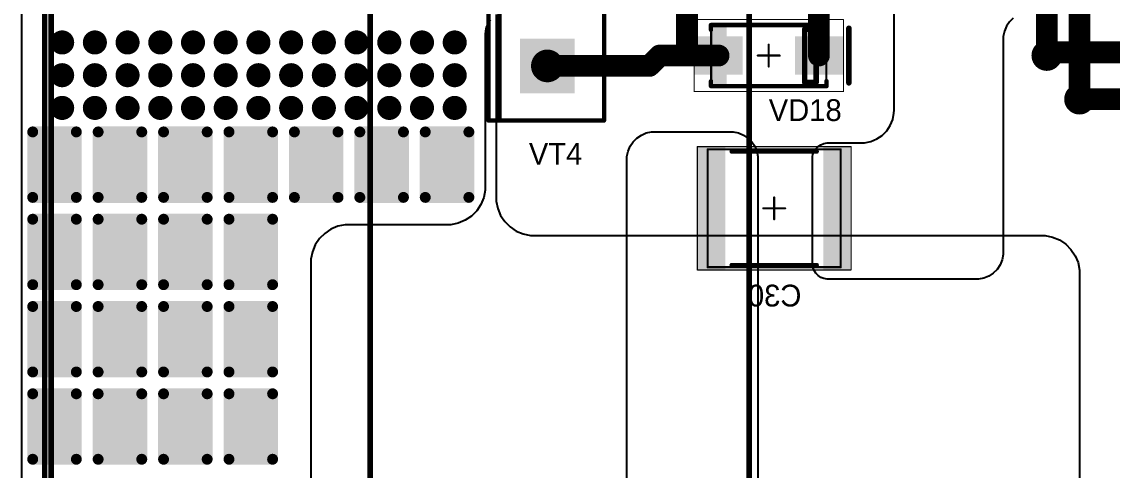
# Model space of a CAD drawing. Header units: millimetres. Extents: x 25 to 183, y 185 to 406.
# Drawn here: x 103.15 to 153.15, y 215.9 to 236.45 of the extents above; entities that cross this region are included whole.
import ezdxf

# ---------------------------------------------------------------- set-up
doc = ezdxf.new("R2010")
doc.units = ezdxf.units.MM
for name, color, linetype in [('BottomLayer', 5, 'Continuous'), ('BottomOverlay', 54, 'Continuous'), ('BottomPaste', 16, 'Continuous'), ('BottomSolder', 6, 'Continuous'), ('Mechanical13', 56, 'Continuous'), ('Mechanical15', 56, 'Continuous'), ('MultiLayer', 9, 'Continuous'), ('PadHoleLayer', 156, 'Continuous'), ('TopLayer', 1, 'Continuous'), ('TopOverlay', 2, 'Continuous'), ('TopPaste', 8, 'Continuous'), ('TopSolder', 216, 'Continuous'), ('ViaHoleLayer', 16, 'Continuous')]:
    doc.layers.add(name, color=color, linetype=linetype)

# ---------------------------------------------------------------- blocks, each defined once
blk = doc.blocks.new('TO_247AC_3PINS_1850')
at = {"layer": 'BottomLayer', "const_width": 1.15}
for points in [[(-0.575, 0, 1), (0.575, 0, 1)], [(4.875, 0, 1), (6.025, 0, 1)]]:
    blk.add_lwpolyline(points, format="xyb", close=True, dxfattribs=at)
at = {"layer": 'BottomLayer'}
blk.add_solid([(-6.6, -1.15), (-4.3, -1.15), (-6.6, 1.15), (-4.3, 1.15)], dxfattribs=at)
at = {"layer": 'BottomSolder', "const_width": 1.252}
for points in [[(-0.626, 0, 1), (0.626, 0, 1)], [(4.824, 0, 1), (6.076, 0, 1)]]:
    blk.add_lwpolyline(points, format="xyb", close=True, dxfattribs=at)
at = {"layer": 'BottomSolder'}
blk.add_solid([(-6.702, -1.252), (-4.198, -1.252), (-6.702, 1.252), (-4.198, 1.252)], dxfattribs=at)
at = {"layer": 'MultiLayer', "const_width": 1.15}
for points in [[(-0.575, 0, 1), (0.575, 0, 1)], [(4.875, 0, 1), (6.025, 0, 1)]]:
    blk.add_lwpolyline(points, format="xyb", close=True, dxfattribs=at)
at = {"layer": 'MultiLayer'}
blk.add_solid([(-6.6, -1.15), (-4.3, -1.15), (-6.6, 1.15), (-4.3, 1.15)], dxfattribs=at)
at = {"layer": 'PadHoleLayer', "const_width": 0.75}
for points in [[(-5.825, 0, 1), (-5.075, 0, 1)], [(-0.375, 0, 1), (0.375, 0, 1)], [(5.075, 0, 1), (5.825, 0, 1)]]:
    blk.add_lwpolyline(points, format="xyb", close=True, dxfattribs=at)
at = {"layer": 'TopLayer', "const_width": 1.15}
for points in [[(-0.575, 0, 1), (0.575, 0, 1)], [(4.875, 0, 1), (6.025, 0, 1)]]:
    blk.add_lwpolyline(points, format="xyb", close=True, dxfattribs=at)
at = {"layer": 'TopLayer'}
blk.add_solid([(-6.6, -1.15), (-4.3, -1.15), (-6.6, 1.15), (-4.3, 1.15)], dxfattribs=at)
at = {"layer": 'TopOverlay'}
for p, q in [((3.075, 5.942), (3.075, 4.942)), ((4.575, 4.942), (4.575, 5.942)), ((3.825, 4.942), (3.825, 5.442)), ((3.075, 4.942), (4.575, 4.942)), ((3.325, 0.492), (3.075, 0.242)), ((3.075, 0.242), (3.075, -0.258)), ((4.575, 0.242), (4.325, 0.492)), ((4.575, -0.258), (4.575, 0.242)), ((3.075, -0.258), (3.325, -0.508)), ((4.325, -0.508), (4.575, -0.258)), ((3.325, -0.508), (4.325, -0.508)), ((3.325, -4.45), (3.075, -4.7)), ((4.325, -4.45), (3.825, -4.45)), ((3.825, -4.45), (3.825, -4.95)), ((4.575, -4.7), (4.325, -4.45)), ((3.075, -4.7), (3.075, -5.2)), ((4.575, -5.2), (4.575, -4.7)), ((3.075, -5.2), (3.325, -5.45)), ((3.325, -5.45), (4.325, -5.45)), ((4.325, -5.45), (4.575, -5.2))]:
    blk.add_line(p, q, dxfattribs=at)
at = {"layer": 'TopOverlay', "const_width": 0.2}
for points in [[(-7.95, 2.7), (-7.95, -2.6)], [(-7.95, 2.7), (7.95, 2.7)], [(7.95, 2.7), (7.95, -2.6)], [(-7.95, 2.2), (7.95, 2.2)], [(-7.95, -2.6), (7.95, -2.6)]]:
    blk.add_lwpolyline(points, dxfattribs=at)
at = {"layer": 'TopOverlay', "const_width": 0.1}
for points in [[(-8, 2.7, 1), (-7.9, 2.7, 1)], [(-8, 2.7, 1), (-7.9, 2.7, 1)], [(7.9, 2.7, 1), (8, 2.7, 1)], [(7.9, 2.7, 1), (8, 2.7, 1)], [(-8, 2.2, 1), (-7.9, 2.2, 1)], [(7.9, 2.2, 1), (8, 2.2, 1)], [(-8, -2.6, 1), (-7.9, -2.6, 1)], [(-8, -2.6, 1), (-7.9, -2.6, 1)], [(7.9, -2.6, 1), (8, -2.6, 1)], [(7.9, -2.6, 1), (8, -2.6, 1)]]:
    blk.add_lwpolyline(points, format="xyb", close=True, dxfattribs=at)
at = {"layer": 'TopSolder', "const_width": 1.252}
for points in [[(-0.626, 0, 1), (0.626, 0, 1)], [(4.824, 0, 1), (6.076, 0, 1)]]:
    blk.add_lwpolyline(points, format="xyb", close=True, dxfattribs=at)
at = {"layer": 'TopSolder'}
blk.add_solid([(-6.702, -1.252), (-4.198, -1.252), (-6.702, 1.252), (-4.198, 1.252)], dxfattribs=at)
blk = doc.blocks.new('HEAT_SINK_C40_058_VE_1864')
at = {"layer": 'TopOverlay', "const_width": 0.254}
blk.add_lwpolyline([(-17.25, 2), (-17.25, -56)], dxfattribs=at)
blk = doc.blocks.new('HEAT_SINK_C40_058_VE_1865')
at = {"layer": 'TopOverlay', "const_width": 0.254}
for points in [[(-17.25, -56), (-17.25, 2)], [(-2.625, -56), (-2.625, 2)], [(14.75, -56), (14.75, 2)]]:
    blk.add_lwpolyline(points, dxfattribs=at)
blk = doc.blocks.new('SMD_C_2220_B_1866')
at = {"layer": 'BottomLayer'}
for points in [[(-3.4, 2.7), (-3.4, -2.7), (-2.35, 2.7), (-2.35, -2.7)], [(2.35, 2.7), (2.35, -2.7), (3.4, 2.7), (3.4, -2.7)]]:
    blk.add_solid(points, dxfattribs=at)
at = {"layer": 'BottomOverlay', "const_width": 0.2}
for points in [[(1.95, 2.6), (-1.95, 2.6)], [(1.95, -2.6), (-1.95, -2.6)]]:
    blk.add_lwpolyline(points, dxfattribs=at)
at = {"layer": 'BottomOverlay', "const_width": 0.1}
for points in [[(-2, 2.6, 1), (-1.9, 2.6, 1)], [(1.9, 2.6, 1), (2, 2.6, 1)], [(-2, -2.6, 1), (-1.9, -2.6, 1)], [(1.9, -2.6, 1), (2, -2.6, 1)]]:
    blk.add_lwpolyline(points, format="xyb", close=True, dxfattribs=at)
at = {"layer": 'BottomPaste'}
for points in [[(-3.4, 2.7), (-3.4, -2.7), (-2.35, 2.7), (-2.35, -2.7)], [(2.35, 2.7), (2.35, -2.7), (3.4, 2.7), (3.4, -2.7)]]:
    blk.add_solid(points, dxfattribs=at)
at = {"layer": 'BottomSolder'}
for points in [[(-3.502, 2.802), (-3.502, -2.802), (-2.248, 2.802), (-2.248, -2.802)], [(2.248, 2.802), (2.248, -2.802), (3.502, 2.802), (3.502, -2.802)]]:
    blk.add_solid(points, dxfattribs=at)
at = {"layer": 'Mechanical13', "const_width": 0.1}
for points in [[(-3.05, 2.7), (-3.05, -2.7)], [(3.05, 2.7), (-3.05, 2.7)], [(3.05, 2.7), (3.05, -2.7)], [(3.05, -2.7), (-3.05, -2.7)]]:
    blk.add_lwpolyline(points, dxfattribs=at)
at = {"layer": 'Mechanical13', "const_width": 0.05}
for points in [[(-3.075, 2.7, 1), (-3.025, 2.7, 1)], [(-3.075, 2.7, 1), (-3.025, 2.7, 1)], [(3.025, 2.7, 1), (3.075, 2.7, 1)], [(3.025, 2.7, 1), (3.075, 2.7, 1)], [(-3.075, -2.7, 1), (-3.025, -2.7, 1)], [(-3.075, -2.7, 1), (-3.025, -2.7, 1)], [(3.025, -2.7, 1), (3.075, -2.7, 1)], [(3.025, -2.7, 1), (3.075, -2.7, 1)]]:
    blk.add_lwpolyline(points, format="xyb", close=True, dxfattribs=at)
at = {"layer": 'Mechanical15'}
for points, const_width in [([(-3.525, 2.825), (-3.525, -2.825)], 0.05), ([(3.525, 2.825), (-3.525, 2.825)], 0.05), ([(3.525, 2.825), (3.525, -2.825)], 0.05), ([(0, 0.5), (0, -0.5)], 0.1), ([(0.5, 0), (-0.5, 0)], 0.1), ([(3.525, -2.825), (-3.525, -2.825)], 0.05)]:
    blk.add_lwpolyline(points, dxfattribs=dict(at, const_width=const_width))
for points, const_width in [([(-3.537, 2.825, 1), (-3.512, 2.825, 1)], 0.025), ([(-3.537, 2.825, 1), (-3.512, 2.825, 1)], 0.025), ([(3.512, 2.825, 1), (3.537, 2.825, 1)], 0.025), ([(3.512, 2.825, 1), (3.537, 2.825, 1)], 0.025), ([(-0.025, 0.5, 1), (0.025, 0.5, 1)], 0.05), ([(-0.525, 0, 1), (-0.475, 0, 1)], 0.05), ([(0.475, 0, 1), (0.525, 0, 1)], 0.05), ([(-0.025, -0.5, 1), (0.025, -0.5, 1)], 0.05), ([(-3.537, -2.825, 1), (-3.512, -2.825, 1)], 0.025), ([(-3.537, -2.825, 1), (-3.512, -2.825, 1)], 0.025), ([(3.512, -2.825, 1), (3.537, -2.825, 1)], 0.025), ([(3.512, -2.825, 1), (3.537, -2.825, 1)], 0.025)]:
    blk.add_lwpolyline(points, format="xyb", close=True, dxfattribs=dict(at, const_width=const_width))
blk = doc.blocks.new('DO_214AC_1942')
at = {"layer": 'Mechanical13'}
for points, const_width in [([(-2.64, 1.395), (2.64, 1.395)], 0.1), ([(-2.64, -1.395), (-2.64, 1.395)], 0.1), ([(1.65, -1.225), (1.65, 1.2)], 0.254), ([(1.65, 1.2), (2.175, 1.2)], 0.254), ([(2.175, -1.225), (2.175, 1.2)], 0.254), ([(2.64, -1.395), (2.64, 1.395)], 0.1), ([(-2.64, -1.395), (2.64, -1.395)], 0.1), ([(1.65, -1.225), (2.175, -1.225)], 0.254)]:
    blk.add_lwpolyline(points, dxfattribs=dict(at, const_width=const_width))
for points, const_width in [([(-2.665, 1.395, 1), (-2.615, 1.395, 1)], 0.05), ([(-2.665, 1.395, 1), (-2.615, 1.395, 1)], 0.05), ([(1.586, 1.2, 1), (1.713, 1.2, 1)], 0.127), ([(1.586, 1.2, 1), (1.713, 1.2, 1)], 0.127), ([(2.111, 1.2, 1), (2.238, 1.2, 1)], 0.127), ([(2.111, 1.2, 1), (2.238, 1.2, 1)], 0.127), ([(2.615, 1.395, 1), (2.665, 1.395, 1)], 0.05), ([(2.615, 1.395, 1), (2.665, 1.395, 1)], 0.05), ([(-2.665, -1.395, 1), (-2.615, -1.395, 1)], 0.05), ([(-2.665, -1.395, 1), (-2.615, -1.395, 1)], 0.05), ([(1.586, -1.225, 1), (1.713, -1.225, 1)], 0.127), ([(1.586, -1.225, 1), (1.713, -1.225, 1)], 0.127), ([(2.111, -1.225, 1), (2.238, -1.225, 1)], 0.127), ([(2.111, -1.225, 1), (2.238, -1.225, 1)], 0.127), ([(2.615, -1.395, 1), (2.665, -1.395, 1)], 0.05), ([(2.615, -1.395, 1), (2.665, -1.395, 1)], 0.05)]:
    blk.add_lwpolyline(points, format="xyb", close=True, dxfattribs=dict(at, const_width=const_width))
blk.add_solid([(-2.64, -1.395), (-1.93, -1.395), (-2.64, 1.395), (-1.93, 1.395)], dxfattribs=at)
at = {"layer": 'Mechanical15'}
for points, const_width in [([(-3.425, 1.65), (3.425, 1.65)], 0.05), ([(-3.425, -1.65), (-3.425, 1.65)], 0.05), ([(3.425, -1.65), (3.425, 1.65)], 0.05), ([(0, -0.5), (0, 0.5)], 0.1), ([(-0.5, 0), (0.5, 0)], 0.1), ([(-3.425, -1.65), (3.425, -1.65)], 0.05)]:
    blk.add_lwpolyline(points, dxfattribs=dict(at, const_width=const_width))
for points, const_width in [([(-3.437, 1.65, 1), (-3.413, 1.65, 1)], 0.025), ([(-3.437, 1.65, 1), (-3.413, 1.65, 1)], 0.025), ([(3.413, 1.65, 1), (3.437, 1.65, 1)], 0.025), ([(3.413, 1.65, 1), (3.437, 1.65, 1)], 0.025), ([(-0.025, 0.5, 1), (0.025, 0.5, 1)], 0.05), ([(-0.525, 0, 1), (-0.475, 0, 1)], 0.05), ([(0.475, 0, 1), (0.525, 0, 1)], 0.05), ([(-0.025, -0.5, 1), (0.025, -0.5, 1)], 0.05), ([(-3.437, -1.65, 1), (-3.413, -1.65, 1)], 0.025), ([(-3.437, -1.65, 1), (-3.413, -1.65, 1)], 0.025), ([(3.413, -1.65, 1), (3.437, -1.65, 1)], 0.025), ([(3.413, -1.65, 1), (3.437, -1.65, 1)], 0.025)]:
    blk.add_lwpolyline(points, format="xyb", close=True, dxfattribs=dict(at, const_width=const_width))
at = {"layer": 'TopLayer'}
for points in [[(-1.3, -0.775), (-1.3, 0.775), (-3.3, -0.775), (-3.3, 0.775)], [(3.3, -0.775), (3.3, 0.775), (1.3, -0.775), (1.3, 0.775)]]:
    blk.add_solid(points, dxfattribs=at)
at = {"layer": 'TopOverlay'}
for p, q in [((-4.05, 0.006), (-3.542, 0.006)), ((-3.796, 0.26), (-3.796, -0.248))]:
    blk.add_line(p, q, dxfattribs=at)
for points, const_width in [([(-2.65, 1.175), (-2.65, 1.4)], 0.2), ([(-2.65, 1.4), (2.65, 1.4)], 0.2), ([(2.65, 1.175), (2.65, 1.4)], 0.2), ([(3.675, -1.25), (3.675, 1.25)], 0.254), ([(-2.65, -1.4), (-2.65, -1.175)], 0.2), ([(-2.65, -1.4), (2.65, -1.4)], 0.2), ([(2.65, -1.4), (2.65, -1.175)], 0.2)]:
    blk.add_lwpolyline(points, dxfattribs=dict(at, const_width=const_width))
for points, const_width in [([(-2.7, 1.4, 1), (-2.6, 1.4, 1)], 0.1), ([(-2.7, 1.4, 1), (-2.6, 1.4, 1)], 0.1), ([(2.6, 1.4, 1), (2.7, 1.4, 1)], 0.1), ([(2.6, 1.4, 1), (2.7, 1.4, 1)], 0.1), ([(-2.7, 1.175, 1), (-2.6, 1.175, 1)], 0.1), ([(2.6, 1.175, 1), (2.7, 1.175, 1)], 0.1), ([(3.611, 1.25, 1), (3.738, 1.25, 1)], 0.127), ([(-2.7, -1.175, 1), (-2.6, -1.175, 1)], 0.1), ([(-2.7, -1.4, 1), (-2.6, -1.4, 1)], 0.1), ([(-2.7, -1.4, 1), (-2.6, -1.4, 1)], 0.1), ([(2.6, -1.175, 1), (2.7, -1.175, 1)], 0.1), ([(2.6, -1.4, 1), (2.7, -1.4, 1)], 0.1), ([(2.6, -1.4, 1), (2.7, -1.4, 1)], 0.1), ([(3.611, -1.25, 1), (3.738, -1.25, 1)], 0.127)]:
    blk.add_lwpolyline(points, format="xyb", close=True, dxfattribs=dict(at, const_width=const_width))
at = {"layer": 'TopPaste'}
for points in [[(-1.3, -0.775), (-1.3, 0.775), (-3.3, -0.775), (-3.3, 0.775)], [(3.3, -0.775), (3.3, 0.775), (1.3, -0.775), (1.3, 0.775)]]:
    blk.add_solid(points, dxfattribs=at)
at = {"layer": 'TopSolder'}
for points in [[(-1.198, -0.877), (-1.198, 0.877), (-3.402, -0.877), (-3.402, 0.877)], [(3.402, -0.877), (3.402, 0.877), (1.198, -0.877), (1.198, 0.877)]]:
    blk.add_solid(points, dxfattribs=at)

msp = doc.modelspace()

# ---------------------------------------------------------------- linework, layer by layer
at = {"layer": 'BottomLayer'}
for p, q in [((103.15, 234.4), (103.15, 293.4)), ((143.15, 232.4), (143.15, 238.65)), ((124.627, 236.534), (124.518, 236.371)), ((148.607, 236.616), (148.434, 236.442)), ((124.405, 235.998), (124.4, 235.9)), ((124.41, 236.023), (124.405, 235.998)), ((124.443, 236.19), (124.41, 236.023)), ((124.518, 236.371), (124.443, 236.19)), ((148.204, 236.013), (148.156, 235.772)), ((148.298, 236.239), (148.204, 236.013)), ((148.434, 236.442), (148.298, 236.239)), ((124.4, 235.9), (124.4, 235.9)), ((124.4, 235.9), (124.4, 235.9)), ((124.4, 235.9), (124.4, 235.773)), ((124.4, 235.773), (124.4, 228.9)), ((148.156, 235.772), (148.15, 235.65)), ((148.15, 235.65), (148.15, 225.9)), ((103.15, 194.65), (103.15, 234.4)), ((143.086, 231.964), (143.143, 232.253)), ((143.143, 232.253), (143.15, 232.4)), ((142.81, 231.448), (142.973, 231.693)), ((142.973, 231.693), (143.086, 231.964)), ((131.179, 230.947), (131.353, 231.121)), ((131.353, 231.121), (131.558, 231.258)), ((131.558, 231.258), (131.785, 231.352)), ((131.785, 231.352), (132.027, 231.4)), ((132.027, 231.4), (132.15, 231.4)), ((132.15, 231.4), (132.15, 231.4)), ((132.15, 231.4), (135.65, 231.4)), ((135.65, 231.4), (135.773, 231.4)), ((135.773, 231.4), (136.015, 231.352)), ((136.015, 231.352), (136.242, 231.258)), ((136.242, 231.258), (136.447, 231.121)), ((136.447, 231.121), (136.621, 230.947)), ((142.085, 230.964), (142.357, 231.077)), ((142.357, 231.077), (142.602, 231.24)), ((142.602, 231.24), (142.81, 231.448)), ((130.9, 230.273), (130.948, 230.515)), ((130.948, 230.515), (131.042, 230.742)), ((131.042, 230.742), (131.179, 230.947)), ((136.621, 230.947), (136.758, 230.742)), ((136.758, 230.742), (136.852, 230.515)), ((136.852, 230.515), (136.9, 230.273)), ((139.428, 230.368), (139.485, 230.505)), ((139.485, 230.505), (139.567, 230.628)), ((139.567, 230.628), (139.671, 230.733)), ((139.671, 230.733), (139.794, 230.815)), ((139.794, 230.815), (139.931, 230.871)), ((139.931, 230.871), (140.076, 230.9)), ((140.076, 230.9), (140.15, 230.9)), ((140.15, 230.9), (141.524, 230.9)), ((141.524, 230.9), (141.524, 230.9)), ((141.524, 230.9), (141.65, 230.9)), ((141.65, 230.9), (141.797, 230.907)), ((141.65, 230.9), (141.65, 230.9)), ((141.797, 230.907), (142.085, 230.964)), ((130.9, 230.15), (130.9, 230.273)), ((130.9, 207.9), (130.9, 230.15)), ((136.9, 230.273), (136.9, 230.15)), ((136.9, 230.15), (136.9, 230.15)), ((136.9, 230.15), (136.9, 230.15)), ((136.9, 230.15), (136.9, 202.15)), ((139.4, 230.149), (139.404, 230.201)), ((139.4, 230.022), (139.4, 230.149)), ((139.4, 225.4), (139.4, 230.022)), ((139.404, 230.201), (139.41, 230.273)), ((139.41, 230.273), (139.428, 230.368)), ((124.4, 228.728), (124.333, 228.39)), ((124.4, 228.9), (124.4, 228.728)), ((124.201, 228.071), (124.009, 227.784)), ((124.333, 228.39), (124.201, 228.071)), ((123.766, 227.541), (123.479, 227.349)), ((124.009, 227.784), (123.766, 227.541)), ((117.642, 227.075), (117.325, 226.943)), ((117.978, 227.142), (117.642, 227.075)), ((118.15, 227.15), (117.978, 227.142)), ((122.65, 227.15), (118.15, 227.15)), ((122.822, 227.15), (122.65, 227.15)), ((122.65, 227.15), (122.65, 227.15)), ((122.65, 227.15), (122.65, 227.15)), ((123.16, 227.217), (122.822, 227.15)), ((123.479, 227.349), (123.16, 227.217)), ((116.797, 226.51), (116.607, 226.225)), ((117.04, 226.753), (116.797, 226.51)), ((117.325, 226.943), (117.04, 226.753)), ((116.607, 226.225), (116.475, 225.908)), ((116.408, 225.572), (116.4, 225.4)), ((116.475, 225.908), (116.408, 225.572)), ((148.101, 225.535), (148.007, 225.307)), ((148.149, 225.776), (148.101, 225.535)), ((148.15, 225.9), (148.149, 225.899)), ((148.149, 225.899), (148.149, 225.776)), ((116.4, 225.4), (116.4, 225.4)), ((116.4, 225.4), (116.4, 225.4)), ((116.4, 225.4), (116.4, 200.9)), ((139.4, 225.326), (139.4, 225.4)), ((139.429, 225.181), (139.4, 225.326)), ((139.485, 225.045), (139.429, 225.181)), ((139.567, 224.922), (139.485, 225.045)), ((147.87, 225.103), (147.696, 224.929)), ((148.007, 225.307), (147.87, 225.103)), ((139.671, 224.817), (139.567, 224.922)), ((139.794, 224.735), (139.671, 224.817)), ((139.931, 224.679), (139.794, 224.735)), ((140.075, 224.65), (139.931, 224.679)), ((140.149, 224.65), (140.075, 224.65)), ((140.15, 224.65), (140.149, 224.65)), ((146.9, 224.65), (140.15, 224.65)), ((147.023, 224.65), (146.9, 224.65)), ((147.264, 224.698), (147.023, 224.65)), ((147.492, 224.792), (147.264, 224.698)), ((147.696, 224.929), (147.492, 224.792))]:
    msp.add_line(p, q, dxfattribs=at)
for points, const_width in [([(104.775, 235.5, 1), (105.225, 235.5, 1)], 0.45), ([(106.275, 235.5, 1), (106.725, 235.5, 1)], 0.45), ([(107.775, 235.5, 1), (108.225, 235.5, 1)], 0.45), ([(109.275, 235.5, 1), (109.725, 235.5, 1)], 0.45), ([(110.775, 235.5, 1), (111.225, 235.5, 1)], 0.45), ([(112.275, 235.5, 1), (112.725, 235.5, 1)], 0.45), ([(113.775, 235.5, 1), (114.225, 235.5, 1)], 0.45), ([(115.275, 235.5, 1), (115.725, 235.5, 1)], 0.45), ([(116.775, 235.5, 1), (117.225, 235.5, 1)], 0.45), ([(118.275, 235.5, 1), (118.725, 235.5, 1)], 0.45), ([(119.775, 235.5, 1), (120.225, 235.5, 1)], 0.45), ([(121.275, 235.5, 1), (121.725, 235.5, 1)], 0.45), ([(122.775, 235.5, 1), (123.225, 235.5, 1)], 0.45), ([(149.85, 234.9, 1), (150.45, 234.9, 1)], 0.6), ([(150.05, 235.05, 1), (150.55, 235.05, 1)], 0.5), ([(150.05, 235.05, 1), (150.55, 235.05, 1)], 0.5), ([(149.9, 234.9, 1), (150.4, 234.9, 1)], 0.5), ([(104.775, 234, 1), (105.225, 234, 1)], 0.45), ([(106.275, 234, 1), (106.725, 234, 1)], 0.45), ([(107.775, 234, 1), (108.225, 234, 1)], 0.45), ([(109.275, 234, 1), (109.725, 234, 1)], 0.45), ([(110.775, 234, 1), (111.225, 234, 1)], 0.45), ([(112.275, 234, 1), (112.725, 234, 1)], 0.45), ([(113.775, 234, 1), (114.225, 234, 1)], 0.45), ([(115.275, 234, 1), (115.725, 234, 1)], 0.45), ([(116.775, 234, 1), (117.225, 234, 1)], 0.45), ([(118.275, 234, 1), (118.725, 234, 1)], 0.45), ([(119.775, 234, 1), (120.225, 234, 1)], 0.45), ([(121.275, 234, 1), (121.725, 234, 1)], 0.45), ([(122.775, 234, 1), (123.225, 234, 1)], 0.45), ([(151.35, 232.9, 1), (151.95, 232.9, 1)], 0.6), ([(151.4, 232.9, 1), (151.9, 232.9, 1)], 0.5), ([(104.775, 232.5, 1), (105.225, 232.5, 1)], 0.45), ([(106.275, 232.5, 1), (106.725, 232.5, 1)], 0.45), ([(107.775, 232.5, 1), (108.225, 232.5, 1)], 0.45), ([(109.275, 232.5, 1), (109.725, 232.5, 1)], 0.45), ([(110.775, 232.5, 1), (111.225, 232.5, 1)], 0.45), ([(112.275, 232.5, 1), (112.725, 232.5, 1)], 0.45), ([(113.775, 232.5, 1), (114.225, 232.5, 1)], 0.45), ([(115.275, 232.5, 1), (115.725, 232.5, 1)], 0.45), ([(116.775, 232.5, 1), (117.225, 232.5, 1)], 0.45), ([(118.275, 232.5, 1), (118.725, 232.5, 1)], 0.45), ([(119.775, 232.5, 1), (120.225, 232.5, 1)], 0.45), ([(121.275, 232.5, 1), (121.725, 232.5, 1)], 0.45), ([(122.775, 232.5, 1), (123.225, 232.5, 1)], 0.45)]:
    msp.add_lwpolyline(points, format="xyb", close=True, dxfattribs=dict(at, const_width=const_width))
at = {"layer": 'BottomLayer', "const_width": 1}
for points in [[(150.15, 234.9), (150.3, 235.05)], [(150.3, 235.05), (165.4, 235.05)], [(151.65, 232.9), (158.65, 232.9)]]:
    msp.add_lwpolyline(points, dxfattribs=at)
at = {"layer": 'BottomSolder'}
for points, const_width in [([(104.724, 235.5, 1), (105.276, 235.5, 1)], 0.552), ([(106.224, 235.5, 1), (106.776, 235.5, 1)], 0.552), ([(107.724, 235.5, 1), (108.276, 235.5, 1)], 0.552), ([(109.224, 235.5, 1), (109.776, 235.5, 1)], 0.552), ([(110.724, 235.5, 1), (111.276, 235.5, 1)], 0.552), ([(112.224, 235.5, 1), (112.776, 235.5, 1)], 0.552), ([(113.724, 235.5, 1), (114.276, 235.5, 1)], 0.552), ([(115.224, 235.5, 1), (115.776, 235.5, 1)], 0.552), ([(116.724, 235.5, 1), (117.276, 235.5, 1)], 0.552), ([(118.224, 235.5, 1), (118.776, 235.5, 1)], 0.552), ([(119.724, 235.5, 1), (120.276, 235.5, 1)], 0.552), ([(121.224, 235.5, 1), (121.776, 235.5, 1)], 0.552), ([(122.724, 235.5, 1), (123.276, 235.5, 1)], 0.552), ([(149.799, 234.9, 1), (150.501, 234.9, 1)], 0.702), ([(104.724, 234, 1), (105.276, 234, 1)], 0.552), ([(106.224, 234, 1), (106.776, 234, 1)], 0.552), ([(107.724, 234, 1), (108.276, 234, 1)], 0.552), ([(109.224, 234, 1), (109.776, 234, 1)], 0.552), ([(110.724, 234, 1), (111.276, 234, 1)], 0.552), ([(112.224, 234, 1), (112.776, 234, 1)], 0.552), ([(113.724, 234, 1), (114.276, 234, 1)], 0.552), ([(115.224, 234, 1), (115.776, 234, 1)], 0.552), ([(116.724, 234, 1), (117.276, 234, 1)], 0.552), ([(118.224, 234, 1), (118.776, 234, 1)], 0.552), ([(119.724, 234, 1), (120.276, 234, 1)], 0.552), ([(121.224, 234, 1), (121.776, 234, 1)], 0.552), ([(122.724, 234, 1), (123.276, 234, 1)], 0.552), ([(151.299, 232.9, 1), (152.001, 232.9, 1)], 0.702), ([(104.724, 232.5, 1), (105.276, 232.5, 1)], 0.552), ([(106.224, 232.5, 1), (106.776, 232.5, 1)], 0.552), ([(107.724, 232.5, 1), (108.276, 232.5, 1)], 0.552), ([(109.224, 232.5, 1), (109.776, 232.5, 1)], 0.552), ([(110.724, 232.5, 1), (111.276, 232.5, 1)], 0.552), ([(112.224, 232.5, 1), (112.776, 232.5, 1)], 0.552), ([(113.724, 232.5, 1), (114.276, 232.5, 1)], 0.552), ([(115.224, 232.5, 1), (115.776, 232.5, 1)], 0.552), ([(116.724, 232.5, 1), (117.276, 232.5, 1)], 0.552), ([(118.224, 232.5, 1), (118.776, 232.5, 1)], 0.552), ([(119.724, 232.5, 1), (120.276, 232.5, 1)], 0.552), ([(121.224, 232.5, 1), (121.776, 232.5, 1)], 0.552), ([(122.724, 232.5, 1), (123.276, 232.5, 1)], 0.552), ([(103.525, 231.4, 1), (103.775, 231.4, 1)], 0.25), ([(105.525, 231.4, 1), (105.775, 231.4, 1)], 0.25), ([(106.525, 231.4, 1), (106.775, 231.4, 1)], 0.25), ([(108.525, 231.4, 1), (108.775, 231.4, 1)], 0.25), ([(109.525, 231.4, 1), (109.775, 231.4, 1)], 0.25), ([(111.525, 231.4, 1), (111.775, 231.4, 1)], 0.25), ([(112.525, 231.4, 1), (112.775, 231.4, 1)], 0.25), ([(114.525, 231.4, 1), (114.775, 231.4, 1)], 0.25), ([(115.525, 231.4, 1), (115.775, 231.4, 1)], 0.25), ([(117.525, 231.4, 1), (117.775, 231.4, 1)], 0.25), ([(118.525, 231.4, 1), (118.775, 231.4, 1)], 0.25), ([(120.525, 231.4, 1), (120.775, 231.4, 1)], 0.25), ([(121.525, 231.4, 1), (121.775, 231.4, 1)], 0.25), ([(123.525, 231.4, 1), (123.775, 231.4, 1)], 0.25), ([(103.525, 228.4, 1), (103.775, 228.4, 1)], 0.25), ([(105.525, 228.4, 1), (105.775, 228.4, 1)], 0.25), ([(106.525, 228.4, 1), (106.775, 228.4, 1)], 0.25), ([(108.525, 228.4, 1), (108.775, 228.4, 1)], 0.25), ([(109.525, 228.4, 1), (109.775, 228.4, 1)], 0.25), ([(111.525, 228.4, 1), (111.775, 228.4, 1)], 0.25), ([(112.525, 228.4, 1), (112.775, 228.4, 1)], 0.25), ([(114.525, 228.4, 1), (114.775, 228.4, 1)], 0.25), ([(115.525, 228.4, 1), (115.775, 228.4, 1)], 0.25), ([(117.525, 228.4, 1), (117.775, 228.4, 1)], 0.25), ([(118.525, 228.4, 1), (118.775, 228.4, 1)], 0.25), ([(120.525, 228.4, 1), (120.775, 228.4, 1)], 0.25), ([(121.525, 228.4, 1), (121.775, 228.4, 1)], 0.25), ([(123.525, 228.4, 1), (123.775, 228.4, 1)], 0.25), ([(103.525, 227.4, 1), (103.775, 227.4, 1)], 0.25), ([(105.525, 227.4, 1), (105.775, 227.4, 1)], 0.25), ([(106.525, 227.4, 1), (106.775, 227.4, 1)], 0.25), ([(108.525, 227.4, 1), (108.775, 227.4, 1)], 0.25), ([(109.525, 227.4, 1), (109.775, 227.4, 1)], 0.25), ([(111.525, 227.4, 1), (111.775, 227.4, 1)], 0.25), ([(112.525, 227.4, 1), (112.775, 227.4, 1)], 0.25), ([(114.525, 227.4, 1), (114.775, 227.4, 1)], 0.25), ([(103.525, 224.4, 1), (103.775, 224.4, 1)], 0.25), ([(105.525, 224.4, 1), (105.775, 224.4, 1)], 0.25), ([(106.525, 224.4, 1), (106.775, 224.4, 1)], 0.25), ([(108.525, 224.4, 1), (108.775, 224.4, 1)], 0.25), ([(109.525, 224.4, 1), (109.775, 224.4, 1)], 0.25), ([(111.525, 224.4, 1), (111.775, 224.4, 1)], 0.25), ([(112.525, 224.4, 1), (112.775, 224.4, 1)], 0.25), ([(114.525, 224.4, 1), (114.775, 224.4, 1)], 0.25), ([(103.525, 223.4, 1), (103.775, 223.4, 1)], 0.25), ([(105.525, 223.4, 1), (105.775, 223.4, 1)], 0.25), ([(106.525, 223.4, 1), (106.775, 223.4, 1)], 0.25), ([(108.525, 223.4, 1), (108.775, 223.4, 1)], 0.25), ([(109.525, 223.4, 1), (109.775, 223.4, 1)], 0.25), ([(111.525, 223.4, 1), (111.775, 223.4, 1)], 0.25), ([(112.525, 223.4, 1), (112.775, 223.4, 1)], 0.25), ([(114.525, 223.4, 1), (114.775, 223.4, 1)], 0.25), ([(103.525, 220.4, 1), (103.775, 220.4, 1)], 0.25), ([(105.525, 220.4, 1), (105.775, 220.4, 1)], 0.25), ([(106.525, 220.4, 1), (106.775, 220.4, 1)], 0.25), ([(108.525, 220.4, 1), (108.775, 220.4, 1)], 0.25), ([(109.525, 220.4, 1), (109.775, 220.4, 1)], 0.25), ([(111.525, 220.4, 1), (111.775, 220.4, 1)], 0.25), ([(112.525, 220.4, 1), (112.775, 220.4, 1)], 0.25), ([(114.525, 220.4, 1), (114.775, 220.4, 1)], 0.25), ([(103.525, 219.4, 1), (103.775, 219.4, 1)], 0.25), ([(105.525, 219.4, 1), (105.775, 219.4, 1)], 0.25), ([(106.525, 219.4, 1), (106.775, 219.4, 1)], 0.25), ([(108.525, 219.4, 1), (108.775, 219.4, 1)], 0.25), ([(109.525, 219.4, 1), (109.775, 219.4, 1)], 0.25), ([(111.525, 219.4, 1), (111.775, 219.4, 1)], 0.25), ([(112.525, 219.4, 1), (112.775, 219.4, 1)], 0.25), ([(114.525, 219.4, 1), (114.775, 219.4, 1)], 0.25), ([(103.525, 216.4, 1), (103.775, 216.4, 1)], 0.25), ([(105.525, 216.4, 1), (105.775, 216.4, 1)], 0.25), ([(106.525, 216.4, 1), (106.775, 216.4, 1)], 0.25), ([(108.525, 216.4, 1), (108.775, 216.4, 1)], 0.25), ([(109.525, 216.4, 1), (109.775, 216.4, 1)], 0.25), ([(111.525, 216.4, 1), (111.775, 216.4, 1)], 0.25), ([(112.525, 216.4, 1), (112.775, 216.4, 1)], 0.25), ([(114.525, 216.4, 1), (114.775, 216.4, 1)], 0.25)]:
    msp.add_lwpolyline(points, format="xyb", close=True, dxfattribs=dict(at, const_width=const_width))
for points in [[(105.65, 228.15), (105.65, 231.65), (103.65, 228.15), (103.65, 231.65)], [(108.65, 228.15), (108.65, 231.65), (106.65, 228.15), (106.65, 231.65)], [(111.65, 228.15), (111.65, 231.65), (109.65, 228.15), (109.65, 231.65)], [(114.65, 228.15), (114.65, 231.65), (112.65, 228.15), (112.65, 231.65)], [(117.65, 228.15), (117.65, 231.65), (115.65, 228.15), (115.65, 231.65)], [(120.65, 228.15), (120.65, 231.65), (118.65, 228.15), (118.65, 231.65)], [(123.65, 228.15), (123.65, 231.65), (121.65, 228.15), (121.65, 231.65)], [(105.9, 228.4), (105.9, 231.4), (103.4, 228.4), (103.4, 231.4)], [(108.9, 228.4), (108.9, 231.4), (106.4, 228.4), (106.4, 231.4)], [(111.9, 228.4), (111.9, 231.4), (109.4, 228.4), (109.4, 231.4)], [(114.9, 228.4), (114.9, 231.4), (112.4, 228.4), (112.4, 231.4)], [(117.9, 228.4), (117.9, 231.4), (115.4, 228.4), (115.4, 231.4)], [(120.9, 228.4), (120.9, 231.4), (118.4, 228.4), (118.4, 231.4)], [(123.9, 228.4), (123.9, 231.4), (121.4, 228.4), (121.4, 231.4)], [(105.65, 224.15), (105.65, 227.65), (103.65, 224.15), (103.65, 227.65)], [(108.65, 224.15), (108.65, 227.65), (106.65, 224.15), (106.65, 227.65)], [(111.65, 224.15), (111.65, 227.65), (109.65, 224.15), (109.65, 227.65)], [(114.65, 224.15), (114.65, 227.65), (112.65, 224.15), (112.65, 227.65)], [(105.9, 224.4), (105.9, 227.4), (103.4, 224.4), (103.4, 227.4)], [(108.9, 224.4), (108.9, 227.4), (106.4, 224.4), (106.4, 227.4)], [(111.9, 224.4), (111.9, 227.4), (109.4, 224.4), (109.4, 227.4)], [(114.9, 224.4), (114.9, 227.4), (112.4, 224.4), (112.4, 227.4)], [(105.65, 220.15), (105.65, 223.65), (103.65, 220.15), (103.65, 223.65)], [(108.65, 220.15), (108.65, 223.65), (106.65, 220.15), (106.65, 223.65)], [(111.65, 220.15), (111.65, 223.65), (109.65, 220.15), (109.65, 223.65)], [(114.65, 220.15), (114.65, 223.65), (112.65, 220.15), (112.65, 223.65)], [(105.9, 220.4), (105.9, 223.4), (103.4, 220.4), (103.4, 223.4)], [(108.9, 220.4), (108.9, 223.4), (106.4, 220.4), (106.4, 223.4)], [(111.9, 220.4), (111.9, 223.4), (109.4, 220.4), (109.4, 223.4)], [(114.9, 220.4), (114.9, 223.4), (112.4, 220.4), (112.4, 223.4)], [(105.65, 216.15), (105.65, 219.65), (103.65, 216.15), (103.65, 219.65)], [(108.65, 216.15), (108.65, 219.65), (106.65, 216.15), (106.65, 219.65)], [(111.65, 216.15), (111.65, 219.65), (109.65, 216.15), (109.65, 219.65)], [(114.65, 216.15), (114.65, 219.65), (112.65, 216.15), (112.65, 219.65)], [(105.9, 216.4), (105.9, 219.4), (103.4, 216.4), (103.4, 219.4)], [(108.9, 216.4), (108.9, 219.4), (106.4, 216.4), (106.4, 219.4)], [(111.9, 216.4), (111.9, 219.4), (109.4, 216.4), (109.4, 219.4)], [(114.9, 216.4), (114.9, 219.4), (112.4, 216.4), (112.4, 219.4)]]:
    msp.add_solid(points, dxfattribs=at)
at = {"layer": 'MultiLayer'}
for points, const_width in [([(104.775, 235.5, 1), (105.225, 235.5, 1)], 0.45), ([(106.275, 235.5, 1), (106.725, 235.5, 1)], 0.45), ([(107.775, 235.5, 1), (108.225, 235.5, 1)], 0.45), ([(109.275, 235.5, 1), (109.725, 235.5, 1)], 0.45), ([(110.775, 235.5, 1), (111.225, 235.5, 1)], 0.45), ([(112.275, 235.5, 1), (112.725, 235.5, 1)], 0.45), ([(113.775, 235.5, 1), (114.225, 235.5, 1)], 0.45), ([(115.275, 235.5, 1), (115.725, 235.5, 1)], 0.45), ([(116.775, 235.5, 1), (117.225, 235.5, 1)], 0.45), ([(118.275, 235.5, 1), (118.725, 235.5, 1)], 0.45), ([(119.775, 235.5, 1), (120.225, 235.5, 1)], 0.45), ([(121.275, 235.5, 1), (121.725, 235.5, 1)], 0.45), ([(122.775, 235.5, 1), (123.225, 235.5, 1)], 0.45), ([(149.85, 234.9, 1), (150.45, 234.9, 1)], 0.6), ([(104.775, 234, 1), (105.225, 234, 1)], 0.45), ([(106.275, 234, 1), (106.725, 234, 1)], 0.45), ([(107.775, 234, 1), (108.225, 234, 1)], 0.45), ([(109.275, 234, 1), (109.725, 234, 1)], 0.45), ([(110.775, 234, 1), (111.225, 234, 1)], 0.45), ([(112.275, 234, 1), (112.725, 234, 1)], 0.45), ([(113.775, 234, 1), (114.225, 234, 1)], 0.45), ([(115.275, 234, 1), (115.725, 234, 1)], 0.45), ([(116.775, 234, 1), (117.225, 234, 1)], 0.45), ([(118.275, 234, 1), (118.725, 234, 1)], 0.45), ([(119.775, 234, 1), (120.225, 234, 1)], 0.45), ([(121.275, 234, 1), (121.725, 234, 1)], 0.45), ([(122.775, 234, 1), (123.225, 234, 1)], 0.45), ([(151.35, 232.9, 1), (151.95, 232.9, 1)], 0.6), ([(104.775, 232.5, 1), (105.225, 232.5, 1)], 0.45), ([(106.275, 232.5, 1), (106.725, 232.5, 1)], 0.45), ([(107.775, 232.5, 1), (108.225, 232.5, 1)], 0.45), ([(109.275, 232.5, 1), (109.725, 232.5, 1)], 0.45), ([(110.775, 232.5, 1), (111.225, 232.5, 1)], 0.45), ([(112.275, 232.5, 1), (112.725, 232.5, 1)], 0.45), ([(113.775, 232.5, 1), (114.225, 232.5, 1)], 0.45), ([(115.275, 232.5, 1), (115.725, 232.5, 1)], 0.45), ([(116.775, 232.5, 1), (117.225, 232.5, 1)], 0.45), ([(118.275, 232.5, 1), (118.725, 232.5, 1)], 0.45), ([(119.775, 232.5, 1), (120.225, 232.5, 1)], 0.45), ([(121.275, 232.5, 1), (121.725, 232.5, 1)], 0.45), ([(122.775, 232.5, 1), (123.225, 232.5, 1)], 0.45)]:
    msp.add_lwpolyline(points, format="xyb", close=True, dxfattribs=dict(at, const_width=const_width))
at = {"layer": 'TopLayer'}
for p, q in [((103.15, 209.9), (103.15, 252.65)), ((124.9, 236.775), (124.9, 236.4)), ((124.9, 236.4), (124.9, 236.4)), ((124.9, 236.4), (124.9, 228.4)), ((124.9, 228.4), (124.908, 228.228)), ((124.908, 228.228), (124.975, 227.892)), ((124.975, 227.892), (125.107, 227.575)), ((125.107, 227.575), (125.297, 227.29)), ((125.297, 227.29), (125.54, 227.047)), ((125.54, 227.047), (125.825, 226.857)), ((125.825, 226.857), (126.142, 226.725)), ((126.142, 226.725), (126.478, 226.658)), ((126.478, 226.658), (126.65, 226.65)), ((126.65, 226.65), (149.9, 226.65)), ((149.9, 226.65), (150.072, 226.65)), ((150.072, 226.65), (150.41, 226.583)), ((150.41, 226.583), (150.729, 226.451)), ((150.729, 226.451), (151.016, 226.259)), ((151.016, 226.259), (151.259, 226.016)), ((151.259, 226.016), (151.451, 225.729)), ((151.451, 225.729), (151.583, 225.41)), ((151.583, 225.41), (151.65, 225.072)), ((151.65, 225.072), (151.65, 224.9)), ((151.65, 224.9), (151.65, 224.9)), ((151.65, 224.9), (151.65, 224.9)), ((151.65, 224.9), (151.65, 208.4))]:
    msp.add_line(p, q, dxfattribs=at)
at = {"layer": 'TopLayer', "const_width": 1}
for points in [[(151.65, 232.9), (151.65, 243.9)], [(150.15, 234.9), (150.15, 242.9)], [(133.65, 234.9), (133.65, 237.65)], [(139.7, 234.9), (139.7, 237.85)], [(131.925, 234.425), (132.4, 234.9)], [(132.4, 234.9), (133.65, 234.9)], [(133.65, 234.9), (135.1, 234.9)], [(127.25, 234.425), (131.925, 234.425)]]:
    msp.add_lwpolyline(points, dxfattribs=at)
at = {"layer": 'TopLayer'}
for points, const_width in [([(104.775, 235.5, 1), (105.225, 235.5, 1)], 0.45), ([(106.275, 235.5, 1), (106.725, 235.5, 1)], 0.45), ([(107.775, 235.5, 1), (108.225, 235.5, 1)], 0.45), ([(109.275, 235.5, 1), (109.725, 235.5, 1)], 0.45), ([(110.775, 235.5, 1), (111.225, 235.5, 1)], 0.45), ([(112.275, 235.5, 1), (112.725, 235.5, 1)], 0.45), ([(113.775, 235.5, 1), (114.225, 235.5, 1)], 0.45), ([(115.275, 235.5, 1), (115.725, 235.5, 1)], 0.45), ([(116.775, 235.5, 1), (117.225, 235.5, 1)], 0.45), ([(118.275, 235.5, 1), (118.725, 235.5, 1)], 0.45), ([(119.775, 235.5, 1), (120.225, 235.5, 1)], 0.45), ([(121.275, 235.5, 1), (121.725, 235.5, 1)], 0.45), ([(122.775, 235.5, 1), (123.225, 235.5, 1)], 0.45), ([(149.85, 234.9, 1), (150.45, 234.9, 1)], 0.6), ([(132.15, 234.9, 1), (132.65, 234.9, 1)], 0.5), ([(132.15, 234.9, 1), (132.65, 234.9, 1)], 0.5), ([(133.4, 234.9, 1), (133.9, 234.9, 1)], 0.5), ([(133.4, 234.9, 1), (133.9, 234.9, 1)], 0.5), ([(133.4, 234.9, 1), (133.9, 234.9, 1)], 0.5), ([(134.85, 234.9, 1), (135.35, 234.9, 1)], 0.5), ([(139.45, 234.9, 1), (139.95, 234.9, 1)], 0.5), ([(149.9, 234.9, 1), (150.4, 234.9, 1)], 0.5), ([(127, 234.425, 1), (127.5, 234.425, 1)], 0.5), ([(131.675, 234.425, 1), (132.175, 234.425, 1)], 0.5), ([(131.675, 234.425, 1), (132.175, 234.425, 1)], 0.5), ([(104.775, 234, 1), (105.225, 234, 1)], 0.45), ([(106.275, 234, 1), (106.725, 234, 1)], 0.45), ([(107.775, 234, 1), (108.225, 234, 1)], 0.45), ([(109.275, 234, 1), (109.725, 234, 1)], 0.45), ([(110.775, 234, 1), (111.225, 234, 1)], 0.45), ([(112.275, 234, 1), (112.725, 234, 1)], 0.45), ([(113.775, 234, 1), (114.225, 234, 1)], 0.45), ([(115.275, 234, 1), (115.725, 234, 1)], 0.45), ([(116.775, 234, 1), (117.225, 234, 1)], 0.45), ([(118.275, 234, 1), (118.725, 234, 1)], 0.45), ([(119.775, 234, 1), (120.225, 234, 1)], 0.45), ([(121.275, 234, 1), (121.725, 234, 1)], 0.45), ([(122.775, 234, 1), (123.225, 234, 1)], 0.45), ([(151.35, 232.9, 1), (151.95, 232.9, 1)], 0.6), ([(151.4, 232.9, 1), (151.9, 232.9, 1)], 0.5), ([(104.775, 232.5, 1), (105.225, 232.5, 1)], 0.45), ([(106.275, 232.5, 1), (106.725, 232.5, 1)], 0.45), ([(107.775, 232.5, 1), (108.225, 232.5, 1)], 0.45), ([(109.275, 232.5, 1), (109.725, 232.5, 1)], 0.45), ([(110.775, 232.5, 1), (111.225, 232.5, 1)], 0.45), ([(112.275, 232.5, 1), (112.725, 232.5, 1)], 0.45), ([(113.775, 232.5, 1), (114.225, 232.5, 1)], 0.45), ([(115.275, 232.5, 1), (115.725, 232.5, 1)], 0.45), ([(116.775, 232.5, 1), (117.225, 232.5, 1)], 0.45), ([(118.275, 232.5, 1), (118.725, 232.5, 1)], 0.45), ([(119.775, 232.5, 1), (120.225, 232.5, 1)], 0.45), ([(121.275, 232.5, 1), (121.725, 232.5, 1)], 0.45), ([(122.775, 232.5, 1), (123.225, 232.5, 1)], 0.45)]:
    msp.add_lwpolyline(points, format="xyb", close=True, dxfattribs=dict(at, const_width=const_width))
at = {"layer": 'TopSolder'}
for points, const_width in [([(104.724, 235.5, 1), (105.276, 235.5, 1)], 0.552), ([(106.224, 235.5, 1), (106.776, 235.5, 1)], 0.552), ([(107.724, 235.5, 1), (108.276, 235.5, 1)], 0.552), ([(109.224, 235.5, 1), (109.776, 235.5, 1)], 0.552), ([(110.724, 235.5, 1), (111.276, 235.5, 1)], 0.552), ([(112.224, 235.5, 1), (112.776, 235.5, 1)], 0.552), ([(113.724, 235.5, 1), (114.276, 235.5, 1)], 0.552), ([(115.224, 235.5, 1), (115.776, 235.5, 1)], 0.552), ([(116.724, 235.5, 1), (117.276, 235.5, 1)], 0.552), ([(118.224, 235.5, 1), (118.776, 235.5, 1)], 0.552), ([(119.724, 235.5, 1), (120.276, 235.5, 1)], 0.552), ([(121.224, 235.5, 1), (121.776, 235.5, 1)], 0.552), ([(122.724, 235.5, 1), (123.276, 235.5, 1)], 0.552), ([(149.799, 234.9, 1), (150.501, 234.9, 1)], 0.702), ([(104.724, 234, 1), (105.276, 234, 1)], 0.552), ([(106.224, 234, 1), (106.776, 234, 1)], 0.552), ([(107.724, 234, 1), (108.276, 234, 1)], 0.552), ([(109.224, 234, 1), (109.776, 234, 1)], 0.552), ([(110.724, 234, 1), (111.276, 234, 1)], 0.552), ([(112.224, 234, 1), (112.776, 234, 1)], 0.552), ([(113.724, 234, 1), (114.276, 234, 1)], 0.552), ([(115.224, 234, 1), (115.776, 234, 1)], 0.552), ([(116.724, 234, 1), (117.276, 234, 1)], 0.552), ([(118.224, 234, 1), (118.776, 234, 1)], 0.552), ([(119.724, 234, 1), (120.276, 234, 1)], 0.552), ([(121.224, 234, 1), (121.776, 234, 1)], 0.552), ([(122.724, 234, 1), (123.276, 234, 1)], 0.552), ([(151.299, 232.9, 1), (152.001, 232.9, 1)], 0.702), ([(104.724, 232.5, 1), (105.276, 232.5, 1)], 0.552), ([(106.224, 232.5, 1), (106.776, 232.5, 1)], 0.552), ([(107.724, 232.5, 1), (108.276, 232.5, 1)], 0.552), ([(109.224, 232.5, 1), (109.776, 232.5, 1)], 0.552), ([(110.724, 232.5, 1), (111.276, 232.5, 1)], 0.552), ([(112.224, 232.5, 1), (112.776, 232.5, 1)], 0.552), ([(113.724, 232.5, 1), (114.276, 232.5, 1)], 0.552), ([(115.224, 232.5, 1), (115.776, 232.5, 1)], 0.552), ([(116.724, 232.5, 1), (117.276, 232.5, 1)], 0.552), ([(118.224, 232.5, 1), (118.776, 232.5, 1)], 0.552), ([(119.724, 232.5, 1), (120.276, 232.5, 1)], 0.552), ([(121.224, 232.5, 1), (121.776, 232.5, 1)], 0.552), ([(122.724, 232.5, 1), (123.276, 232.5, 1)], 0.552)]:
    msp.add_lwpolyline(points, format="xyb", close=True, dxfattribs=dict(at, const_width=const_width))
at = {"layer": 'ViaHoleLayer'}
for points, const_width in [([(104.875, 235.5, 1), (105.125, 235.5, 1)], 0.25), ([(106.375, 235.5, 1), (106.625, 235.5, 1)], 0.25), ([(107.875, 235.5, 1), (108.125, 235.5, 1)], 0.25), ([(109.375, 235.5, 1), (109.625, 235.5, 1)], 0.25), ([(110.875, 235.5, 1), (111.125, 235.5, 1)], 0.25), ([(112.375, 235.5, 1), (112.625, 235.5, 1)], 0.25), ([(113.875, 235.5, 1), (114.125, 235.5, 1)], 0.25), ([(115.375, 235.5, 1), (115.625, 235.5, 1)], 0.25), ([(116.875, 235.5, 1), (117.125, 235.5, 1)], 0.25), ([(118.375, 235.5, 1), (118.625, 235.5, 1)], 0.25), ([(119.875, 235.5, 1), (120.125, 235.5, 1)], 0.25), ([(121.375, 235.5, 1), (121.625, 235.5, 1)], 0.25), ([(122.875, 235.5, 1), (123.125, 235.5, 1)], 0.25), ([(149.975, 234.9, 1), (150.325, 234.9, 1)], 0.35), ([(104.875, 234, 1), (105.125, 234, 1)], 0.25), ([(106.375, 234, 1), (106.625, 234, 1)], 0.25), ([(107.875, 234, 1), (108.125, 234, 1)], 0.25), ([(109.375, 234, 1), (109.625, 234, 1)], 0.25), ([(110.875, 234, 1), (111.125, 234, 1)], 0.25), ([(112.375, 234, 1), (112.625, 234, 1)], 0.25), ([(113.875, 234, 1), (114.125, 234, 1)], 0.25), ([(115.375, 234, 1), (115.625, 234, 1)], 0.25), ([(116.875, 234, 1), (117.125, 234, 1)], 0.25), ([(118.375, 234, 1), (118.625, 234, 1)], 0.25), ([(119.875, 234, 1), (120.125, 234, 1)], 0.25), ([(121.375, 234, 1), (121.625, 234, 1)], 0.25), ([(122.875, 234, 1), (123.125, 234, 1)], 0.25), ([(151.475, 232.9, 1), (151.825, 232.9, 1)], 0.35), ([(104.875, 232.5, 1), (105.125, 232.5, 1)], 0.25), ([(106.375, 232.5, 1), (106.625, 232.5, 1)], 0.25), ([(107.875, 232.5, 1), (108.125, 232.5, 1)], 0.25), ([(109.375, 232.5, 1), (109.625, 232.5, 1)], 0.25), ([(110.875, 232.5, 1), (111.125, 232.5, 1)], 0.25), ([(112.375, 232.5, 1), (112.625, 232.5, 1)], 0.25), ([(113.875, 232.5, 1), (114.125, 232.5, 1)], 0.25), ([(115.375, 232.5, 1), (115.625, 232.5, 1)], 0.25), ([(116.875, 232.5, 1), (117.125, 232.5, 1)], 0.25), ([(118.375, 232.5, 1), (118.625, 232.5, 1)], 0.25), ([(119.875, 232.5, 1), (120.125, 232.5, 1)], 0.25), ([(121.375, 232.5, 1), (121.625, 232.5, 1)], 0.25), ([(122.875, 232.5, 1), (123.125, 232.5, 1)], 0.25)]:
    msp.add_lwpolyline(points, format="xyb", close=True, dxfattribs=dict(at, const_width=const_width))

# ---------------------------------------------------------------- block references
for name, p, rotation in [('HEAT_SINK_C40_058_VE_1864', (86.95, 202.95), 180), ('TO_247AC_3PINS_1850', (127.25, 239.875), 90), ('DO_214AC_1942', (137.4, 234.9), 360), ('SMD_C_2220_B_1866', (137.65, 227.9), 180)]:
    msp.add_blockref(name, p, dxfattribs=dict(rotation=rotation))
msp.add_blockref('HEAT_SINK_C40_058_VE_1865', (121.75, 256.975))

# ---------------------------------------------------------------- texts
at = {"layer": 'BottomOverlay', "text_generation_flag": 2}
msp.add_text('C30', height=1, dxfattribs=at).set_placement((138.9, 223.4))
at = {"layer": 'TopOverlay'}
for s, p in [('VD18', (137.4, 231.9)), ('VT4', (126.4, 229.9))]:
    msp.add_text(s, height=1, dxfattribs=at).set_placement(p)

doc.saveas('drawing.dxf')
